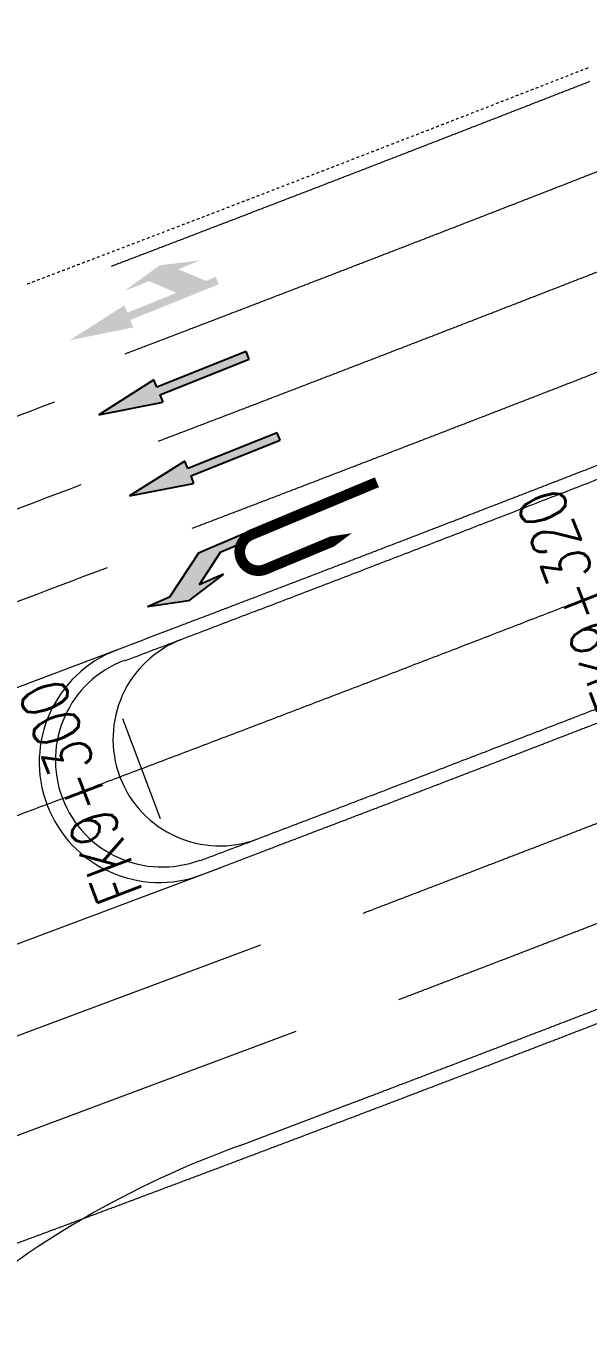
# Model space of a CAD drawing. Header units: millimetres. Extents: x 523446 to 528898, y 388189 to 392165.
# Drawn here: x 525456.18 to 525477.22, y 389005.34 to 389053.78 of the extents above; entities that cross this region are included whole.
import ezdxf
from ezdxf.enums import TextEntityAlignment as Align

# ---------------------------------------------------------------- set-up
doc = ezdxf.new("R2010")
doc.units = ezdxf.units.MM
doc.linetypes.add('33', pattern=[6, 3, -3])
doc.linetypes.add('ACAD_ISO04W100', pattern=[30, 24, -3, 0, -3])
doc.layers.add('000-scy-中分带', color=2, linetype='Continuous', lineweight=60)
for name, color, linetype in [('000-scy-箭头', 7, 'Continuous'), ('FZZD-标注路线桩号', 7, 'Continuous'), ('MEDS道路平面中线-FZZD', 7, 'Continuous'), ('侧分带与渠化岛', 3, 'Continuous'), ('标线（实）', 1, 'Continuous'), ('标线（虚）', 1, '33'), ('箭头', 7, 'Continuous'), ('车行道边线', 5, 'ACAD_ISO04W100')]:
    doc.layers.add(name, color=color, linetype=linetype)
doc.styles.add('MEDS', font='TXT_S.SHX', dxfattribs={"width": 0.75, "bigfont": 'hztxt.shx'})

# ---------------------------------------------------------------- blocks, each defined once
blk = doc.blocks.new('y')
blk.add_hatch(color=0).paths.add_polyline_path([(0.55, 0.225), (0.55, -0.275), (0.75, 0.525), (0.55, 1.275), (0.55, 0.825), (0, 0), (0, -1.725), (0.15, -1.725), (0.15, -0.375)])
at = {"color": 0}
for p, q in [((0.75, 0.525), (0.55, 1.275)), ((0.55, 0.825), (0.55, 1.275)), ((0, 0), (0.55, 0.825)), ((0.55, -0.275), (0.75, 0.525)), ((0.15, -0.375), (0.55, 0.225)), ((0.55, -0.275), (0.55, 0.225)), ((0, -1.725), (0, 0)), ((0.15, -1.725), (0.15, -0.375)), ((0, -1.725), (0.15, -1.725))]:
    blk.add_line(p, q, dxfattribs=at)
blk = doc.blocks.new('zx')
blk.add_hatch(color=0).paths.add_polyline_path([(0.075, -1.2), (0.225, -1.2), (0, 0), (-0.225, -1.2), (-0.075, -1.2), (-0.075, -3), (0.075, -3)])
at = {"color": 0}
for p, q in [((0, 0), (-0.225, -1.2)), ((0.225, -1.2), (0, 0)), ((-0.075, -1.2), (-0.225, -1.2)), ((-0.075, -1.2), (-0.075, -3)), ((0.075, -3), (0.075, -1.2)), ((0.075, -1.2), (0.225, -1.2)), ((-0.075, -3), (0.075, -3))]:
    blk.add_line(p, q, dxfattribs=at)
blk = doc.blocks.new('FX_ZY')
at = {"layer": '000-scy-箭头', "lineweight": 0}
blk.add_hatch(color=7, dxfattribs=at).paths.add_polyline_path([(-0.011, 2.981), (-0.235, 1.781), (-0.085, 1.781), (-0.084, -0.019), (0.066, -0.019), (0.065, 0.181), (0.465, 0.581), (0.465, 0.131), (0.665, 0.881), (0.465, 1.681), (0.465, 1.181), (0.065, 0.781), (0.065, 1.781), (0.215, 1.781)])
blk = doc.blocks.new('箭头（调头）')
at = {"color": 0}
blk.add_lwpolyline([(0, 0, 0.4, 0.4, 0), (0, 5.1, 0.4, 0.4, 1), (-1.4, 5.1, 0.4, 0.4, 0), (-1.4, 4, 1.2, 0, 0), (-1.4, 1.6, 0, 0, 0)], format="xyseb", dxfattribs=at)

msp = doc.modelspace()

# ---------------------------------------------------------------- linework, layer by layer
at = {"layer": '000-scy-中分带', "linetype": 'ByBlock', "lineweight": 0, "flags": 128}
for points in [[(525478.237, 389037.049, -0.000094), (525477.284, 389036.678, -0.000096), (525476.33, 389036.307, -0.000098), (525475.375, 389035.937, -0.0001), (525474.421, 389035.567, -0.000102), (525473.467, 389035.198, -0.000105), (525472.513, 389034.829, -0.000107), (525471.558, 389034.46, -0.000109), (525470.603, 389034.092, -0.000111), (525469.648, 389033.724, -0.000113), (525468.694, 389033.357, -0.000115), (525467.738, 389032.99, -0.000117), (525466.783, 389032.623, -0.00012), (525465.828, 389032.257, -0.000122), (525464.872, 389031.892, -0.000124), (525463.917, 389031.527, -0.000126), (525462.961, 389031.162, -0.000128), (525462.005, 389030.798, -0.00013), (525461.049, 389030.435, -0.000132), (525460.092, 389030.072, -0.000032), (525459.863, 389029.985, -0.000032)], [(525478.268, 389028.478, -0.0001), (525477.311, 389028.107, -0.000103), (525476.354, 389027.737, -0.000105), (525475.396, 389027.366, -0.000107), (525474.438, 389026.997, -0.000109), (525473.48, 389026.627, -0.000111), (525472.522, 389026.258, -0.000113), (525471.564, 389025.889, -0.000115), (525470.605, 389025.521, -0.000117), (525469.647, 389025.153, -0.00012), (525468.688, 389024.786, -0.000122), (525467.728, 389024.419, -0.000124), (525466.769, 389024.053, -0.000126), (525465.809, 389023.687, -0.000128), (525464.85, 389023.321, -0.00013), (525463.889, 389022.956, -0.000132), (525462.929, 389022.592, -0.000032), (525462.699, 389022.505, -0.000032)]]:
    msp.add_lwpolyline(points, format="xyb", dxfattribs=at)
at = {"layer": '000-scy-中分带', "linetype": 'ByBlock', "lineweight": 0}
msp.add_arc((525461.28, 389026.274), 4, 110.8951, 290.7571, dxfattribs=at)
at = {"layer": 'FZZD-标注路线桩号', "color": 7, "linetype": 'ByBlock', "lineweight": 0}
msp.add_line((525461.22, 389024.083), (525459.803, 389027.824), dxfattribs=at)
at = {"layer": 'MEDS道路平面中线-FZZD', "color": 1, "linetype": 'ByBlock', "lineweight": 0}
msp.add_lwpolyline([(525478.733, 389032.95, -0.000096), (525477.778, 389032.579, -0.000098), (525476.822, 389032.208, -0.0001), (525475.866, 389031.837, -0.000102), (525474.91, 389031.467, -0.000105), (525473.954, 389031.098, -0.000107), (525472.998, 389030.728, -0.000109), (525472.042, 389030.359, -0.000111), (525471.085, 389029.991, -0.000113), (525470.129, 389029.623, -0.000115), (525469.172, 389029.255, -0.000117), (525468.215, 389028.888, -0.00012), (525467.258, 389028.522, -0.000122), (525466.3, 389028.156, -0.000124), (525465.343, 389027.79, -0.000126), (525464.385, 389027.425, -0.000128), (525463.427, 389027.06, -0.00013), (525462.469, 389026.696, -0.000132), (525461.511, 389026.332, -0.000135), (525460.552, 389025.969, -0.000137), (525459.594, 389025.606, -0.000139), (525458.635, 389025.244, -0.000141), (525457.676, 389024.882, -0.000143), (525456.716, 389024.521, -0.000145), (525455.757, 389024.161, -0.000147), (525454.797, 389023.801, -0.000149)], format="xyb", dxfattribs=at)
at = {"layer": '侧分带与渠化岛', "color": 3, "lineweight": 0}
msp.add_arc((525463.436, 389027.063), 4, 110.8951, 290.7571, dxfattribs=at)
msp.add_arc((525463.436, 389027.063), 4, 110.8951, 290.7571, dxfattribs=at)
at = {"layer": '标线（实）', "linetype": 'ByBlock', "lineweight": 0, "flags": 128}
for points in [[(525459.384, 389044.782), (525459.665, 389044.889, 0.000014), (525460.086, 389045.05, 0.000014), (525460.508, 389045.212, 0.000014), (525460.93, 389045.373, 0.000013), (525461.352, 389045.535, 0.000013), (525461.774, 389045.696, 0.000013), (525462.195, 389045.858, 0.000013), (525462.617, 389046.02, 0.000013), (525463.039, 389046.182, 0.000013), (525463.461, 389046.344, 0.000013), (525463.882, 389046.506, 0.000013), (525464.304, 389046.668, 0.000013), (525464.726, 389046.831, 0.000012), (525465.148, 389046.993, 0.000012), (525465.57, 389047.156, 0.000012), (525465.991, 389047.318, 0.000012), (525466.413, 389047.481, 0.000012), (525466.835, 389047.644, 0.000012), (525467.256, 389047.806, 0.000012), (525467.678, 389047.969, 0.000012), (525468.1, 389048.133, 0.000012), (525468.522, 389048.296, 0.000012), (525468.943, 389048.459, 0.000011), (525469.365, 389048.622, 0.000011), (525469.787, 389048.786, 0.000011), (525470.209, 389048.949, 0.000011), (525470.63, 389049.113, 0.000011), (525471.052, 389049.276, 0.000011), (525471.474, 389049.44, 0.000011), (525471.895, 389049.604, 0.000011), (525472.317, 389049.768, 0.000011), (525472.739, 389049.932, 0.00001), (525473.161, 389050.096, 0.00001), (525473.582, 389050.26, 0.00001), (525474.004, 389050.425, 0.00001), (525474.426, 389050.589, 0.00001), (525474.848, 389050.753, 0.00001), (525475.269, 389050.918, 0.00001), (525475.691, 389051.082, 0.00001), (525476.113, 389051.247, 0.00001), (525476.534, 389051.412, 0.00001), (525476.956, 389051.577, 0.000007), (525477.285, 389051.705)], [(525460.339, 389030.7, 0.000054), (525461.934, 389031.306, 0.000014), (525462.358, 389031.468, 0.000014), (525462.783, 389031.63, 0.000014), (525463.208, 389031.792, 0.000014), (525463.633, 389031.954, 0.000014), (525464.057, 389032.116, 0.000014), (525464.482, 389032.278, 0.000014), (525464.906, 389032.44, 0.000014), (525465.331, 389032.603, 0.000014), (525465.756, 389032.765, 0.000013), (525466.18, 389032.928, 0.000013), (525466.605, 389033.09, 0.000013), (525467.029, 389033.253, 0.000013), (525467.453, 389033.416, 0.000013), (525467.878, 389033.579, 0.000013), (525468.302, 389033.742, 0.000013), (525468.727, 389033.905, 0.000013), (525469.151, 389034.068, 0.000013), (525469.575, 389034.232, 0.000012), (525470, 389034.395, 0.000012), (525470.424, 389034.558, 0.000012), (525470.848, 389034.722, 0.000012), (525471.272, 389034.886, 0.000012), (525471.696, 389035.049, 0.000012), (525472.121, 389035.213, 0.000012), (525472.545, 389035.377, 0.000012), (525472.969, 389035.541, 0.000012), (525473.393, 389035.705, 0.000012), (525473.817, 389035.869, 0.000011), (525474.241, 389036.034, 0.000011), (525474.665, 389036.198, 0.000011), (525475.089, 389036.362, 0.000011), (525475.513, 389036.527, 0.000011), (525475.937, 389036.691, 0.000011), (525476.361, 389036.856, 0.000011), (525476.785, 389037.021, 0.000011), (525477.209, 389037.185, 0.000011), (525477.632, 389037.35, 0.00001), (525478.056, 389037.515, 0.00001), (525478.48, 389037.68, 0.00001), (525478.904, 389037.845, 0.00001), (525479.328, 389038.01, 0.00001), (525479.751, 389038.175, 0.00001), (525480.175, 389038.341, 0.00001), (525480.599, 389038.506, 0.00001), (525481.023, 389038.672, 0.00001)], [(525463.038, 389022.097, 0.000071), (525465.134, 389022.894, 0.000014), (525465.56, 389023.057, 0.000014), (525465.987, 389023.219, 0.000014), (525466.414, 389023.382, 0.000014), (525466.84, 389023.545, 0.000014), (525467.267, 389023.708, 0.000014), (525467.693, 389023.87, 0.000014), (525468.12, 389024.033, 0.000014), (525468.546, 389024.197, 0.000014), (525468.973, 389024.36, 0.000013), (525469.399, 389024.523, 0.000013), (525469.825, 389024.686, 0.000013), (525470.251, 389024.85, 0.000013), (525470.678, 389025.013, 0.000013), (525471.104, 389025.177, 0.000013), (525471.53, 389025.341, 0.000013), (525471.956, 389025.504, 0.000013), (525472.382, 389025.668, 0.000013), (525472.808, 389025.832, 0.000012), (525473.234, 389025.996, 0.000012), (525473.66, 389026.16, 0.000012), (525474.086, 389026.325, 0.000012), (525474.512, 389026.489, 0.000012), (525474.938, 389026.653, 0.000012), (525475.363, 389026.818, 0.000012), (525475.789, 389026.982, 0.000012), (525476.215, 389027.147, 0.000012), (525476.64, 389027.311, 0.000012), (525477.066, 389027.476, 0.000011), (525477.492, 389027.641, 0.000011), (525477.917, 389027.806, 0.000011), (525478.343, 389027.971, 0.000011), (525478.768, 389028.136, 0.000011), (525479.194, 389028.301, 0.000011), (525479.619, 389028.466, 0.000011), (525480.044, 389028.632, 0.000011), (525480.47, 389028.797, 0.000011)], [(525464.196, 389011.84), (525468.26, 389013.385, 0.000014), (525468.689, 389013.548, 0.000014), (525469.118, 389013.711, 0.000014), (525469.547, 389013.875, 0.000014), (525469.976, 389014.038, 0.000014), (525470.404, 389014.201, 0.000014), (525470.833, 389014.365, 0.000014), (525471.262, 389014.529, 0.000014), (525471.69, 389014.693, 0.000014), (525472.119, 389014.856, 0.000014), (525472.547, 389015.02, 0.000013), (525472.975, 389015.184, 0.000013), (525473.404, 389015.349, 0.000013), (525473.832, 389015.513, 0.000013), (525474.26, 389015.677, 0.000013), (525474.688, 389015.841, 0.000013), (525475.116, 389016.006, 0.000013), (525475.544, 389016.17, 0.000013), (525475.972, 389016.335, 0.000013), (525476.4, 389016.5, 0.000012), (525476.828, 389016.664, 0.000012), (525477.256, 389016.829, 0.000012), (525477.683, 389016.994, 0.000012), (525478.111, 389017.159, 0.000012), (525478.539, 389017.324, 0.000012), (525478.966, 389017.489, 0.000012), (525479.394, 389017.655, 0.000012), (525479.821, 389017.82, 0.000012), (525480.249, 389017.985, 0.000012)]]:
    msp.add_lwpolyline(points, format="xyb", dxfattribs=at)
at = {"layer": '标线（实）', "linetype": 'ByBlock', "lineweight": 0}
for centre, radius, start, end in [((524927.879, 390428.209), 1486, 289.711632, 290.869605), ((524927.879, 390428.209), 1489.25, 289.707102, 290.862542), ((524927.879, 390428.209), 1492.5, 289.702591, 290.85551), ((525461.177, 389026.195), 4.5, 110.8263, 290.8262), ((525476.208, 388978.434), 35.5, 109.7771, 130.7275)]:
    msp.add_arc(centre, radius, start, end, dxfattribs=at)
at = {"layer": '标线（虚）', "linetype": 'ByBlock', "lineweight": 0}
for p, q in [((525452.494, 389027.742), (525460.339, 389030.7)), ((525455.664, 389019.317), (525463.514, 389022.265)), ((525451.287, 389014.241), (525464.968, 389019.361)), ((525452.236, 389010.86), (525466.292, 389016.12))]:
    msp.add_line(p, q, dxfattribs=at)
at = {"layer": '标线（虚）', "linetype": 'ByBlock', "lineweight": 0, "flags": 128}
for points in [[(525459.896, 389041.499, 0.000003), (525459.979, 389041.531, 0.000014), (525460.402, 389041.692, 0.000014), (525460.824, 389041.853, 0.000014), (525461.247, 389042.015, 0.000014), (525461.669, 389042.176, 0.000014), (525462.092, 389042.338, 0.000013), (525462.514, 389042.5, 0.000013), (525462.937, 389042.662, 0.000013), (525463.359, 389042.824, 0.000013), (525463.781, 389042.986, 0.000013), (525464.204, 389043.148, 0.000013), (525464.626, 389043.31, 0.000013), (525465.049, 389043.472, 0.000013), (525465.471, 389043.635, 0.000013), (525465.893, 389043.797, 0.000012), (525466.316, 389043.96, 0.000012), (525466.738, 389044.123, 0.000012), (525467.16, 389044.286, 0.000012), (525467.583, 389044.449, 0.000012), (525468.005, 389044.612, 0.000012), (525468.427, 389044.775, 0.000012), (525468.85, 389044.938, 0.000012), (525469.272, 389045.101, 0.000012), (525469.694, 389045.265, 0.000012), (525470.117, 389045.428, 0.000011), (525470.539, 389045.592, 0.000011), (525470.961, 389045.755, 0.000011), (525471.383, 389045.919, 0.000011), (525471.806, 389046.083, 0.000011), (525472.228, 389046.247, 0.000011), (525472.65, 389046.411, 0.000011), (525473.072, 389046.575, 0.000011), (525473.495, 389046.739, 0.000011), (525473.917, 389046.903, 0.00001), (525474.339, 389047.067, 0.00001), (525474.761, 389047.232, 0.00001), (525475.184, 389047.396, 0.00001), (525475.606, 389047.561, 0.00001), (525476.028, 389047.725, 0.00001), (525476.45, 389047.89, 0.00001), (525476.873, 389048.055, 0.00001), (525477.295, 389048.22, 0.00001), (525477.717, 389048.384, 0.00001), (525478.139, 389048.549, 0.000009), (525478.561, 389048.715, 0.000009), (525478.984, 389048.88, 0.000009), (525479.406, 389049.045, 0.000009), (525479.828, 389049.21, 0.000009), (525480.25, 389049.375, 0.000009), (525480.672, 389049.541, 0.000009), (525481.095, 389049.706, 0.000009), (525481.517, 389049.872, 0.000009)], [(525461.145, 389038.229, 0.000003), (525461.227, 389038.26, 0.000014), (525461.65, 389038.422, 0.000014), (525462.073, 389038.584, 0.000014), (525462.496, 389038.745, 0.000014), (525462.92, 389038.907, 0.000014), (525463.343, 389039.069, 0.000013), (525463.766, 389039.231, 0.000013), (525464.189, 389039.393, 0.000013), (525464.612, 389039.556, 0.000013), (525465.035, 389039.718, 0.000013), (525465.458, 389039.88, 0.000013), (525465.881, 389040.043, 0.000013), (525466.305, 389040.206, 0.000013), (525466.728, 389040.368, 0.000013), (525467.151, 389040.531, 0.000012), (525467.574, 389040.694, 0.000012), (525467.997, 389040.857, 0.000012), (525468.42, 389041.02, 0.000012), (525468.843, 389041.183, 0.000012), (525469.266, 389041.346, 0.000012), (525469.689, 389041.51, 0.000012), (525470.111, 389041.673, 0.000012), (525470.534, 389041.837, 0.000012), (525470.957, 389042, 0.000012), (525471.38, 389042.164, 0.000011), (525471.803, 389042.328, 0.000011), (525472.226, 389042.492, 0.000011), (525472.649, 389042.656, 0.000011), (525473.072, 389042.82, 0.000011), (525473.494, 389042.984, 0.000011), (525473.917, 389043.148, 0.000011), (525474.34, 389043.312, 0.000011), (525474.763, 389043.477, 0.000011), (525475.186, 389043.641, 0.00001), (525475.608, 389043.806, 0.00001), (525476.031, 389043.97, 0.00001), (525476.454, 389044.135, 0.00001), (525476.877, 389044.3, 0.00001), (525477.299, 389044.464, 0.00001), (525477.722, 389044.629, 0.00001), (525478.145, 389044.794, 0.00001), (525478.568, 389044.959, 0.00001), (525478.99, 389045.124, 0.00001), (525479.413, 389045.29, 0.000009), (525479.836, 389045.455, 0.000009), (525480.258, 389045.62, 0.000009), (525480.681, 389045.786, 0.000009), (525481.104, 389045.951, 0.000009)], [(525462.394, 389034.96, 0.000003), (525462.474, 389034.99, 0.000014), (525462.898, 389035.152, 0.000014), (525463.322, 389035.314, 0.000014), (525463.746, 389035.476, 0.000014), (525464.17, 389035.638, 0.000014), (525464.594, 389035.8, 0.000013), (525465.018, 389035.963, 0.000013), (525465.442, 389036.125, 0.000013), (525465.865, 389036.288, 0.000013), (525466.289, 389036.45, 0.000013), (525466.713, 389036.613, 0.000013), (525467.137, 389036.776, 0.000013), (525467.56, 389036.939, 0.000013), (525467.984, 389037.102, 0.000013), (525468.408, 389037.265, 0.000012), (525468.832, 389037.428, 0.000012), (525469.255, 389037.591, 0.000012), (525469.679, 389037.754, 0.000012), (525470.102, 389037.918, 0.000012), (525470.526, 389038.081, 0.000012), (525470.95, 389038.245, 0.000012), (525471.373, 389038.409, 0.000012), (525471.797, 389038.572, 0.000012), (525472.22, 389038.736, 0.000012), (525472.644, 389038.9, 0.000011), (525473.067, 389039.064, 0.000011), (525473.491, 389039.228, 0.000011), (525473.914, 389039.392, 0.000011), (525474.337, 389039.557, 0.000011), (525474.761, 389039.721, 0.000011), (525475.184, 389039.885, 0.000011), (525475.608, 389040.05, 0.000011), (525476.031, 389040.214, 0.000011), (525476.454, 389040.379, 0.00001), (525476.878, 389040.544, 0.00001), (525477.301, 389040.709, 0.00001), (525477.724, 389040.874, 0.00001), (525478.148, 389041.038, 0.00001), (525478.571, 389041.203, 0.00001), (525478.994, 389041.369, 0.00001), (525479.417, 389041.534, 0.00001), (525479.841, 389041.699, 0.00001), (525480.264, 389041.864, 0.00001), (525480.687, 389042.03, 0.000009), (525481.11, 389042.195, 0.000009)], [(525468.804, 389020.548, 0.000005), (525468.942, 389020.601, 0.000014), (525469.369, 389020.764, 0.000014), (525469.797, 389020.928, 0.000014), (525470.224, 389021.091, 0.000013), (525470.651, 389021.255, 0.000013), (525471.078, 389021.418, 0.000013), (525471.505, 389021.582, 0.000013), (525471.932, 389021.746, 0.000013), (525472.358, 389021.91, 0.000013), (525472.785, 389022.073, 0.000013), (525473.212, 389022.238, 0.000013), (525473.639, 389022.402, 0.000013), (525474.065, 389022.566, 0.000012), (525474.492, 389022.73, 0.000012), (525474.918, 389022.894, 0.000012), (525475.345, 389023.059, 0.000012), (525475.772, 389023.223, 0.000012), (525476.198, 389023.388, 0.000012), (525476.624, 389023.553, 0.000012), (525477.051, 389023.718, 0.000012), (525477.477, 389023.882, 0.000012), (525477.903, 389024.047, 0.000012), (525478.329, 389024.212, 0.000011), (525478.756, 389024.377, 0.000011), (525479.182, 389024.542, 0.000011), (525479.608, 389024.708, 0.000011), (525480.034, 389024.873, 0.000011), (525480.46, 389025.038, 0.000011)], [(525470.128, 389017.307, 0.000002), (525470.191, 389017.331, 0.000014), (525470.619, 389017.495, 0.000014), (525471.047, 389017.658, 0.000014), (525471.475, 389017.822, 0.000013), (525471.902, 389017.986, 0.000013), (525472.33, 389018.15, 0.000013), (525472.758, 389018.314, 0.000013), (525473.185, 389018.478, 0.000013), (525473.613, 389018.642, 0.000013), (525474.04, 389018.806, 0.000013), (525474.468, 389018.971, 0.000013), (525474.895, 389019.135, 0.000013), (525475.323, 389019.299, 0.000012), (525475.75, 389019.464, 0.000012), (525476.177, 389019.629, 0.000012), (525476.604, 389019.793, 0.000012), (525477.031, 389019.958, 0.000012), (525477.458, 389020.123, 0.000012), (525477.885, 389020.288, 0.000012), (525478.312, 389020.453, 0.000012), (525478.739, 389020.618, 0.000012), (525479.166, 389020.783, 0.000012), (525479.593, 389020.948, 0.000011), (525480.02, 389021.114, 0.000011), (525480.447, 389021.279, 0.000011)]]:
    msp.add_lwpolyline(points, format="xyb", dxfattribs=at)
at = {"layer": '车行道边线', "lineweight": 0, "flags": 128}
msp.add_lwpolyline([(525456.227, 389044.114, 0.000015), (525456.649, 389044.275, 0.000014), (525457.071, 389044.435, 0.000014), (525457.493, 389044.596, 0.000014), (525457.915, 389044.756, 0.000014), (525458.336, 389044.917, 0.000014), (525458.758, 389045.078, 0.000014), (525459.18, 389045.239, 0.000014), (525459.601, 389045.4, 0.000014), (525460.023, 389045.561, 0.000014), (525460.445, 389045.722, 0.000014), (525460.867, 389045.884, 0.000013), (525461.288, 389046.045, 0.000013), (525461.71, 389046.207, 0.000013), (525462.132, 389046.369, 0.000013), (525462.553, 389046.53, 0.000013), (525462.975, 389046.692, 0.000013), (525463.397, 389046.854, 0.000013), (525463.818, 389047.016, 0.000013), (525464.24, 389047.178, 0.000013), (525464.662, 389047.341, 0.000012), (525465.083, 389047.503, 0.000012), (525465.505, 389047.666, 0.000012), (525465.927, 389047.828, 0.000012), (525466.348, 389047.991, 0.000012), (525466.77, 389048.154, 0.000012), (525467.192, 389048.316, 0.000012), (525467.613, 389048.479, 0.000012), (525468.035, 389048.642, 0.000012), (525468.457, 389048.806, 0.000012), (525468.878, 389048.969, 0.000011), (525469.3, 389049.132, 0.000011), (525469.722, 389049.295, 0.000011), (525470.143, 389049.459, 0.000011), (525470.565, 389049.622, 0.000011), (525470.986, 389049.786, 0.000011), (525471.408, 389049.95, 0.000011), (525471.83, 389050.114, 0.000011), (525472.251, 389050.278, 0.000011), (525472.673, 389050.442, 0.00001), (525473.095, 389050.606, 0.00001), (525473.516, 389050.77, 0.00001), (525473.938, 389050.934, 0.00001), (525474.36, 389051.098, 0.00001), (525474.781, 389051.263, 0.00001), (525475.203, 389051.427, 0.00001), (525475.625, 389051.592, 0.00001), (525476.046, 389051.756, 0.00001), (525476.468, 389051.921, 0.00001), (525476.89, 389052.086, 0.000007), (525477.218, 389052.214)], format="xyb", dxfattribs=at).dxf.unprotected_set("ltscale", 0)
at = {"layer": '车行道边线', "linetype": 'Continuous', "lineweight": 0, "flags": 128}
msp.add_lwpolyline([(525454.358, 389007.631, 0.000018), (525454.79, 389007.79, 0.000018), (525455.221, 389007.95, 0.000018), (525455.652, 389008.11, 0.000018), (525456.083, 389008.271, 0.000018), (525456.514, 389008.431, 0.000017), (525456.945, 389008.591, 0.000017), (525457.376, 389008.752, 0.000017), (525457.806, 389008.912, 0.000017), (525458.237, 389009.073, 0.000017), (525458.668, 389009.234, 0.000017), (525459.098, 389009.395, 0.000017), (525459.529, 389009.556, 0.000017), (525459.959, 389009.717, 0.000017), (525460.389, 389009.878, 0.000017), (525460.82, 389010.04, 0.000016), (525461.25, 389010.201, 0.000016), (525461.68, 389010.363, 0.000016), (525462.11, 389010.524, 0.000016), (525462.54, 389010.686, 0.000016), (525462.97, 389010.848, 0.000016), (525463.4, 389011.01, 0.000016), (525463.83, 389011.172, 0.000016), (525464.259, 389011.334, 0.000016), (525464.689, 389011.496, 0.000015), (525465.119, 389011.659, 0.000015), (525465.548, 389011.821, 0.000015), (525465.978, 389011.984, 0.000015), (525466.407, 389012.146, 0.000015), (525466.836, 389012.309, 0.000015), (525467.266, 389012.472, 0.000015), (525467.695, 389012.635, 0.000015), (525468.124, 389012.798, 0.000015), (525468.553, 389012.961, 0.000014), (525468.982, 389013.124, 0.000014), (525469.411, 389013.287, 0.000014), (525469.84, 389013.451, 0.000014), (525470.269, 389013.614, 0.000014), (525470.698, 389013.778, 0.000014), (525471.127, 389013.942, 0.000014), (525471.555, 389014.105, 0.000014), (525471.984, 389014.269, 0.000014), (525472.413, 389014.433, 0.000014), (525472.841, 389014.597, 0.000013), (525473.27, 389014.761, 0.000013), (525473.698, 389014.925, 0.000013), (525474.126, 389015.089, 0.000013), (525474.555, 389015.254, 0.000013), (525474.983, 389015.418, 0.000013), (525475.411, 389015.583, 0.000013), (525475.839, 389015.747, 0.000013), (525476.267, 389015.912, 0.000013), (525476.695, 389016.077, 0.000012), (525477.123, 389016.241, 0.000012), (525477.551, 389016.406, 0.000012), (525477.979, 389016.571, 0.000012), (525478.406, 389016.736, 0.000012), (525478.834, 389016.901, 0.000012), (525479.262, 389017.066, 0.000012), (525479.689, 389017.232, 0.000012), (525480.117, 389017.397, 0.000012), (525480.544, 389017.562, 0.000012)], format="xyb", dxfattribs=at)

# ---------------------------------------------------------------- block references
at = {"layer": '箭头', "linetype": 'ByBlock', "lineweight": 0}
for name, p, xscale, yscale, zscale, rotation in [('FX_ZY', (525463.298, 389044.242), 1.984755999798486, 1.984755999798486, 1.984755999798486, 111.9999999992163), ('zx', (525458.909, 389039.211), 2.000000000044797, 2.000000000044797, 2.000000000044797, 111.7887075952203), ('zx', (525460.06, 389036.171), 2.000000000044797, 2.000000000044797, 2.000000000044797, 111.7887075952203), ('y', (525462.641, 389034.034), -1.999999999657168, 2.000000000058208, 2, 113.0528087015425), ('y', (525462.641, 389034.034), -1.999999999657168, 2.000000000058208, 2, 113.0528087015425)]:
    msp.add_blockref(name, p, dxfattribs=dict(at, xscale=xscale, yscale=yscale, zscale=zscale, rotation=rotation))
at = {"layer": '箭头', "linetype": 'ByBlock', "lineweight": 0, "rotation": 112.6844192473277}
msp.add_blockref('箭头（调头）', (525469.315, 389036.686), dxfattribs=at)

# ---------------------------------------------------------------- texts
at = {"layer": 'FZZD-标注路线桩号', "color": 7, "linetype": 'ByBlock', "lineweight": 0, "style": 'MEDS', "width": 0.8}
for s, rotation, p in [('FK9+320', 111.2549, (525476.898, 389032.236)), ('FK9+300', 110.7364, (525458.22, 389025.086))]:
    msp.add_text(s, height=1.75, rotation=rotation, dxfattribs=at).set_placement(p, align=Align.MIDDLE)

doc.saveas('drawing.dxf')
